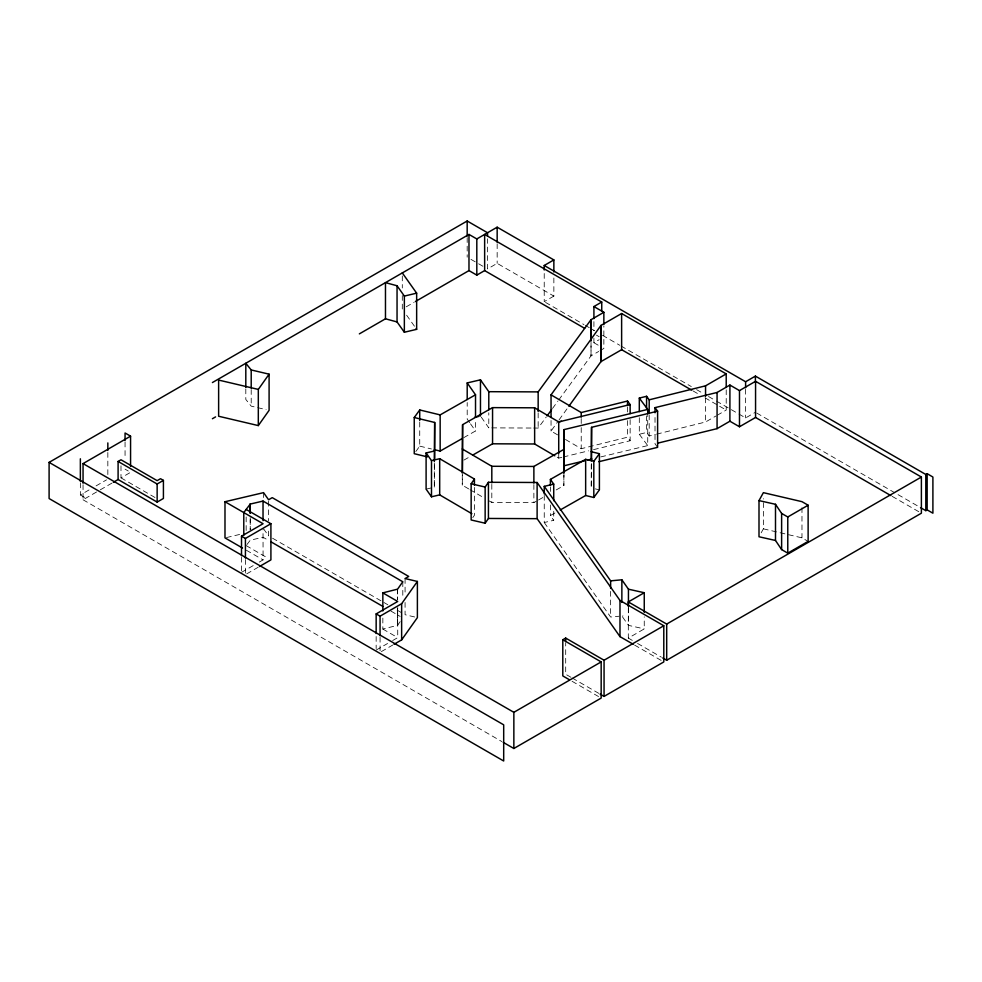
<?xml version="1.0" encoding="UTF-8"?>
<svg xmlns="http://www.w3.org/2000/svg" width="982" height="982" viewBox="0 0 982 982"><rect width="100%" height="100%" fill="white"/><g stroke="black" fill="none" stroke-linecap="round" stroke-linejoin="round"><path stroke-width="0.74" stroke-dasharray="4.91 3.68" d="M107.836 474.576L107.836 451.966M426.102 489.134L434.314 487.207L434.621 463.148M468.696 488.901L462.277 485.145L462.412 474.785M556.18 489.944L563.852 485.574L563.987 474.625M591.557 463.492L591.238 487.882L591.238 462.264M761.197 532.809L763.382 528.832L763.382 498.684M472.796 517.612L474.429 515.231L474.429 486.593M400.19 621.631L397.587 625.325L382.845 629.045L382.845 616.991M557.604 434.879L551.049 431.037L558.181 421.118M559.065 419.879L567.989 407.481M415.816 451.536L419.731 446.135L419.731 420.517M533.668 428.042L538.161 428.066L546.225 417.055M552.498 408.487L557.874 401.147M558.77 399.92L591.017 355.877L598.725 351.433M246.973 544.544L250.226 540.247L263.029 537.228L268.295 540.284M80.364 482.899L80.364 494.965L90.835 488.913M96.064 485.894L106.535 479.854M406.229 306.826L414.073 302.296M83.053 484.703L83.053 499.777L98.961 490.595M100.274 489.834L113.36 482.285M120.995 465.812L120.995 477.866L130.569 472.342L125.058 469.163M553.86 278.004L553.86 296.098L497.162 263.36L487.538 268.933L487.538 238.786M553.86 296.098L544.224 301.658L544.224 271.511M593.914 338.213L593.914 342.73L599.13 339.723M600.014 350.697L603.856 348.475L603.856 325.864M241.511 572.346L254.203 565.031M259.273 562.097L263.078 559.9L263.029 529.703M246.703 573.881L258.168 567.252M656.614 434.154L705.555 422.002L715.89 416.037M717.179 415.288L726.214 410.071L726.214 388.97M738.992 414.097L745.608 417.927L755.404 412.28M376.155 650.084L387.571 643.492M392.653 640.559L397.722 637.637L397.722 607.49M381.347 651.618L392.763 645.027M622.318 616.242L622.969 615.874M628.32 607.956L628.32 638.091L644.253 628.897L644.253 616.843M463.737 437.665L475.521 430.963L475.521 420.406M463.897 460.116L470.403 456.409M489.232 500.943L491.81 502.453L533.877 502.624L536.16 501.323M538.529 499.985L544.691 496.475M544.249 495.382L544.249 522.522L553.725 520.3L550.399 515.562L555.223 512.813M565.472 439.482L581.221 448.713L627.51 437.211L630.137 440.734L590.035 450.493M639.307 417.706L639.307 434.277L646.573 432.473L649.2 435.996L655.129 434.523M561.814 457.354L558.721 458.103L556.107 456.569M563.3 456.986L588.549 450.848M600.788 456.912L647.727 445.595L647.727 415.447M226.474 537.559L241.314 534.061M544.249 522.522L610.632 617.027L619.053 616.242M491.786 427.87L532.17 428.042M622.686 617.15L628.443 625.362L644.253 628.897M763.382 528.832L801.975 537.841L808.125 541.389M245.807 388.897L245.807 399.441L251.208 406.131L266.11 409.641M414.65 616.978L405.075 614.72L405.075 601.156M419.731 446.135L431.405 448.958M595.313 488.876L599.401 489.883M756.717 413.041L919.201 506.847M892.196 496.364L920.06 512.444M470.992 259.383L477.35 263.053M478.627 263.79L484.985 267.46M545.55 302.419L583.971 324.6M585.297 325.373L589.274 327.669M590.599 328.43L594.576 330.725M602.518 335.316L619.74 345.259M621.066 346.02L691.291 386.564M696.594 389.621L703.21 393.451M708.513 396.507L715.142 400.337M716.467 401.098L737.666 413.336M596.479 335.169L599.118 336.691M693.12 390.971L699.736 394.789M705.039 397.845L718.272 405.492M719.597 406.253L726.214 410.071M593.914 342.73L601.377 347.039M628.32 638.091L632.285 640.387M637.576 643.443L661.402 657.191M634.581 645.064L661.144 660.395M570.984 677.31L565.693 674.253L565.693 642.596M572.31 678.071L598.774 693.353M572.064 681.275L598.529 696.557M272.566 538.222L382.55 601.721M383.876 602.482L387.853 604.777M397.121 610.129L402.424 613.198M390.934 611.086L400.165 616.414M246.163 545.611L268.307 558.39M120.995 477.866L155.856 497.997M246.359 550.239L263.078 559.9M382.845 629.045L397.722 637.637M80.364 494.965L85.876 498.144M83.053 499.777L501.925 741.606M469.985 489.662L484.101 497.935M639.307 434.277L647.727 445.595M657.609 447.338L655.019 443.815L655.019 413.668M406.634 315.197L415.3 327.423M263.569 528.819L268.589 535.927L268.589 528.39M481.303 417.19L488.791 427.857L488.791 412.784M469.691 422.665L467.199 419.105L467.199 402.534M470.525 423.856L475.521 430.963M801.975 507.694L801.975 537.841M745.608 389.289L745.608 417.927M705.555 397.882L705.555 422.002M649.2 414.895L649.2 435.996M646.573 415.889L646.573 432.473M630.137 419.633L630.137 440.734M628.443 607.281L628.443 625.362M627.51 407.064L627.51 413.091M627.51 420.627L627.51 437.211M610.632 591.397L610.632 617.027M593.914 321.63L593.914 330.676M581.221 418.565L581.221 426.102M581.221 427.612L581.221 448.713M563.852 475.03L563.852 485.574M558.721 453.586L558.721 458.103M553.725 511.254L553.725 520.3M551.049 420.48L551.049 431.037M550.399 486.925L550.399 491.442M550.399 505.006L550.399 515.562M538.161 412.992L538.161 428.066M533.877 484.543L533.877 502.624M497.162 243.769L497.162 263.36M491.81 484.359L491.81 502.453M467.174 237.583L467.174 257.174M462.277 474.588L462.277 485.145M434.314 463.099L434.314 487.207M405.075 578.545L405.075 593.619M402.804 581.761L402.804 598.345M402.301 275.93L402.301 287.984M402.301 295.521L402.301 309.085M380.071 637.281L380.071 650.845M376.155 636.52L376.155 648.574M268.589 501.262L268.589 520.853M263.569 492.645L263.569 500.182M251.208 389.547L251.208 406.131M246.163 516.974L246.163 532.048M245.426 559.544L245.426 573.107M241.511 557.285L241.511 570.849M125.058 442.023L125.058 458.606M250.226 517.637L250.226 529.703L250.226 517.637M397.587 608.742L397.587 625.325L397.587 608.742M397.587 589.151L397.587 599.707L397.587 589.151M591.029 355.877L591.029 342.313L591.017 355.877"/><path stroke-width="1.47" d="M107.836 450.456L107.836 442.919M434.314 461.589L434.682 422.456L414.244 417.522L414.244 453.696L427.379 456.875M462.277 473.091L462.596 424.678L492.559 407.628L534.638 407.812L558.721 421.929L561.458 421.266M462.448 471.826L462.596 424.678M563.852 473.52L564.098 429.588L647.727 409.42L647.727 413.938M564.024 471.679L564.098 429.588M591.238 460.754L591.557 427.317L657.609 411.176L657.609 447.338L598.897 461.7M759 500.599L763.382 492.657L801.975 501.667L808.125 505.214L808.125 541.389L787.773 553.148L781.623 549.589L775.498 540.468L775.498 504.294L759 500.599L759 536.773L775.498 540.468M600.1 694.114L604.065 696.41L663.795 661.929L663.795 625.755L619.986 600.456L537.117 482.493L488.435 482.285L488.435 518.459L485.145 523.21L471.151 519.981L471.151 483.807L474.429 479.056L439.69 458.704L431.491 460.619L426.102 452.96L434.314 451.033M485.145 523.21L485.145 487.035L488.435 482.285M258.315 389.412L218.63 380.071L218.63 416.245L258.315 425.587L258.315 389.412L269.093 374.167L251.208 369.956L245.807 363.279L245.807 387.387M258.315 425.587L269.093 410.341L269.093 374.167M376.155 633.513L376.155 613.91L380.071 616.168L401.638 603.721L417.387 581.454L405.075 578.545L408.721 576.446L272.235 497.641L268.589 499.752L263.569 492.645L224.988 501.728L224.988 537.903L242.529 548.03M394.028 644.29L401.638 639.896L417.387 617.617L417.387 581.454M551.049 417.473L551.049 394.862L600.959 325.435L621.618 313.516L726.214 373.897L726.214 387.46M568.873 406.241L600.959 361.609L621.643 349.702L691.794 390.198M414.244 417.522L419.731 409.96L440.157 414.895L475.521 394.789L467.199 382.931L480.468 379.825L488.791 391.683L488.791 409.764M538.161 411.483L538.161 391.892L591.017 319.702L603.856 312.301L603.856 324.355M547.121 415.828L551.602 409.715M560.182 509.989L585.653 495.505L593.815 497.493L593.815 461.319L599.401 453.709L591.238 451.708M593.815 497.493L599.401 489.883L599.401 453.709M49.1 462.375L503.692 724.826L503.692 761.001L49.1 498.549L49.1 462.375L467.174 220.999L487.538 232.759L487.538 235.766M212.407 382.55L468.979 234.428L476.81 238.945L497.162 227.186L553.86 259.923L553.86 271.977M83.053 483.193L83.053 463.602L130.569 436.168L130.569 466.315M118.098 479.535L118.098 461.454L120.995 459.785L157.145 480.652L160.52 478.713L163.417 480.382L163.417 498.463L157.145 502.084L118.098 479.535L113.36 482.285M212.407 418.725L215.586 416.896M359.351 333.88L385.472 318.806L397.047 321.936L404.351 332.247L416.65 329.338L416.65 293.164L402.301 272.91M415.374 301.548L468.979 270.602L476.81 275.12L484.642 270.602L584.634 328.332M118.098 461.454L157.145 484.003L163.417 480.382M544.224 270.001L544.224 265.484L553.86 259.923M593.914 318.622L593.914 306.556L601.745 302.039L601.745 311.085M241.511 555.775L241.511 536.172L263.078 523.725L224.988 501.728M241.511 536.172L245.426 538.443L270.909 523.725L270.909 559.9L259.444 566.516M639.307 411.679L639.307 398.103L646.573 396.298L649.2 399.821L705.555 385.828L726.214 373.897M655.019 412.158L655.019 407.64L717.069 392.481L729.908 385.054L739.483 390.591L755.563 381.298L921.386 477.031L921.386 513.205L666.692 660.248L662.727 657.965M544.224 265.484L745.608 381.752L755.404 376.106L925.805 474.478L927.155 473.705L932.9 477.019L932.9 513.193L927.155 509.879L925.805 510.652L920.527 507.608M376.155 613.91L397.722 601.463L382.845 592.87L382.845 610.951M657.977 443.091L717.069 428.643L729.908 421.229L739.483 426.753L755.563 417.473L890.87 495.591M569.413 679.74L562.796 675.923L562.796 639.748L565.693 638.079L604.065 660.235L663.795 625.755M628.32 606.446L628.32 601.929L644.253 592.723L644.253 612.326M775.498 504.294L781.623 513.414L787.773 516.974L808.125 505.214M83.053 463.602L513.856 712.318L601.168 661.905L601.168 698.079L513.856 748.493L503.25 742.367M628.32 601.929L666.692 624.073L921.386 477.031M434.326 449.658L440.157 451.069L462.424 438.414M473.017 454.924L492.559 443.803L534.638 443.987L554.793 455.808M462.277 448.97L491.81 466.278L533.877 466.45L563.852 449.412M550.399 485.415L550.399 479.388L585.653 459.33L593.815 461.319M382.845 592.87L397.587 589.151L402.804 581.761L263.029 501.065L250.226 504.073L243.781 512.579L243.781 535.19M551.049 394.862L581.221 412.538L627.51 401.037L630.137 404.559L630.137 413.606M630.137 404.559L558.721 421.929L558.721 453.586M564.098 465.763L584.646 460.816M587.58 460.104L591.974 459.036M385.472 318.806L385.472 282.632L397.047 285.762L404.351 296.073L416.65 293.164M474.564 417.387L478.995 416.343M426.102 452.96L426.102 489.134L431.491 496.794L439.69 494.879L471.863 513.721M544.249 493.885L544.249 486.348L553.725 484.126L553.725 500.71M544.249 486.348L610.632 580.853L621.864 579.797L628.443 589.188L628.443 605.771M488.791 391.683L538.161 391.892M488.435 518.459L537.117 518.668L619.986 636.631L633.255 644.29M628.443 589.188L644.253 592.723M471.151 483.807L485.145 487.035M601.745 302.039L484.642 234.428L484.642 270.602M593.914 306.556L603.856 312.301M562.796 639.748L601.168 661.905M130.569 436.168L125.058 432.988L125.058 440.525M246.163 509.437L270.909 523.725M270.934 541.806L383.029 606.52M639.307 398.103L647.727 409.42M655.019 407.64L657.609 411.176M416.159 328.651L416.65 329.338M550.399 479.388L553.725 484.126M621.618 313.516L621.643 349.702M927.155 473.705L927.155 509.879M925.805 474.478L925.805 510.652M787.773 516.974L787.773 553.148M781.623 513.414L781.623 549.589M755.563 381.298L755.563 417.473M755.404 376.106L755.404 382.133M745.608 381.752L745.608 387.78M739.483 390.591L739.483 426.753M729.908 385.054L729.908 421.229M717.069 392.481L717.069 428.643M705.555 385.828L705.555 396.372M666.692 624.073L666.692 660.248M649.2 399.821L649.2 413.385M646.573 396.298L646.573 408.365M627.51 401.037L627.51 405.554M621.864 579.797L621.864 602.408M619.986 600.456L619.986 636.631M610.632 580.853L610.632 588.39M604.065 660.235L604.065 696.41M591.557 427.317L591.557 460.472M585.653 459.33L585.653 495.505M581.221 412.538L581.221 417.055M565.693 638.079L565.693 641.086M537.117 482.493L537.117 518.668M534.638 407.812L534.638 443.987M533.877 466.45L533.877 483.034M513.856 712.318L513.856 748.493M497.162 227.186L497.162 242.259M492.559 407.628L492.559 443.803M491.81 466.278L491.81 482.849M480.468 379.825L480.468 416M476.81 238.945L476.81 275.12M475.521 394.789L475.521 417.399M474.429 479.056L474.429 485.083M468.979 234.428L468.979 270.602M467.199 382.931L467.199 399.514M467.174 220.999L467.174 236.073M440.157 414.895L440.157 451.069M439.69 458.704L439.69 494.879M434.682 422.456L434.682 458.631M431.491 460.619L431.491 496.794M419.731 409.96L419.731 420.517M404.351 296.073L404.351 332.247M401.638 603.721L401.638 639.896M397.047 285.762L397.047 321.936M380.071 616.168L380.071 635.771M263.029 501.065L263.029 520.656M251.208 369.956L251.208 388.037M245.426 538.443L245.426 558.034M157.145 484.003L157.145 502.084M80.364 458.79L80.364 481.401M250.226 504.073L250.226 513.12L250.226 504.073M600.984 361.622L600.959 325.435L600.959 361.609M591.029 340.803L591.017 319.702L591.017 340.803"/></g></svg>
